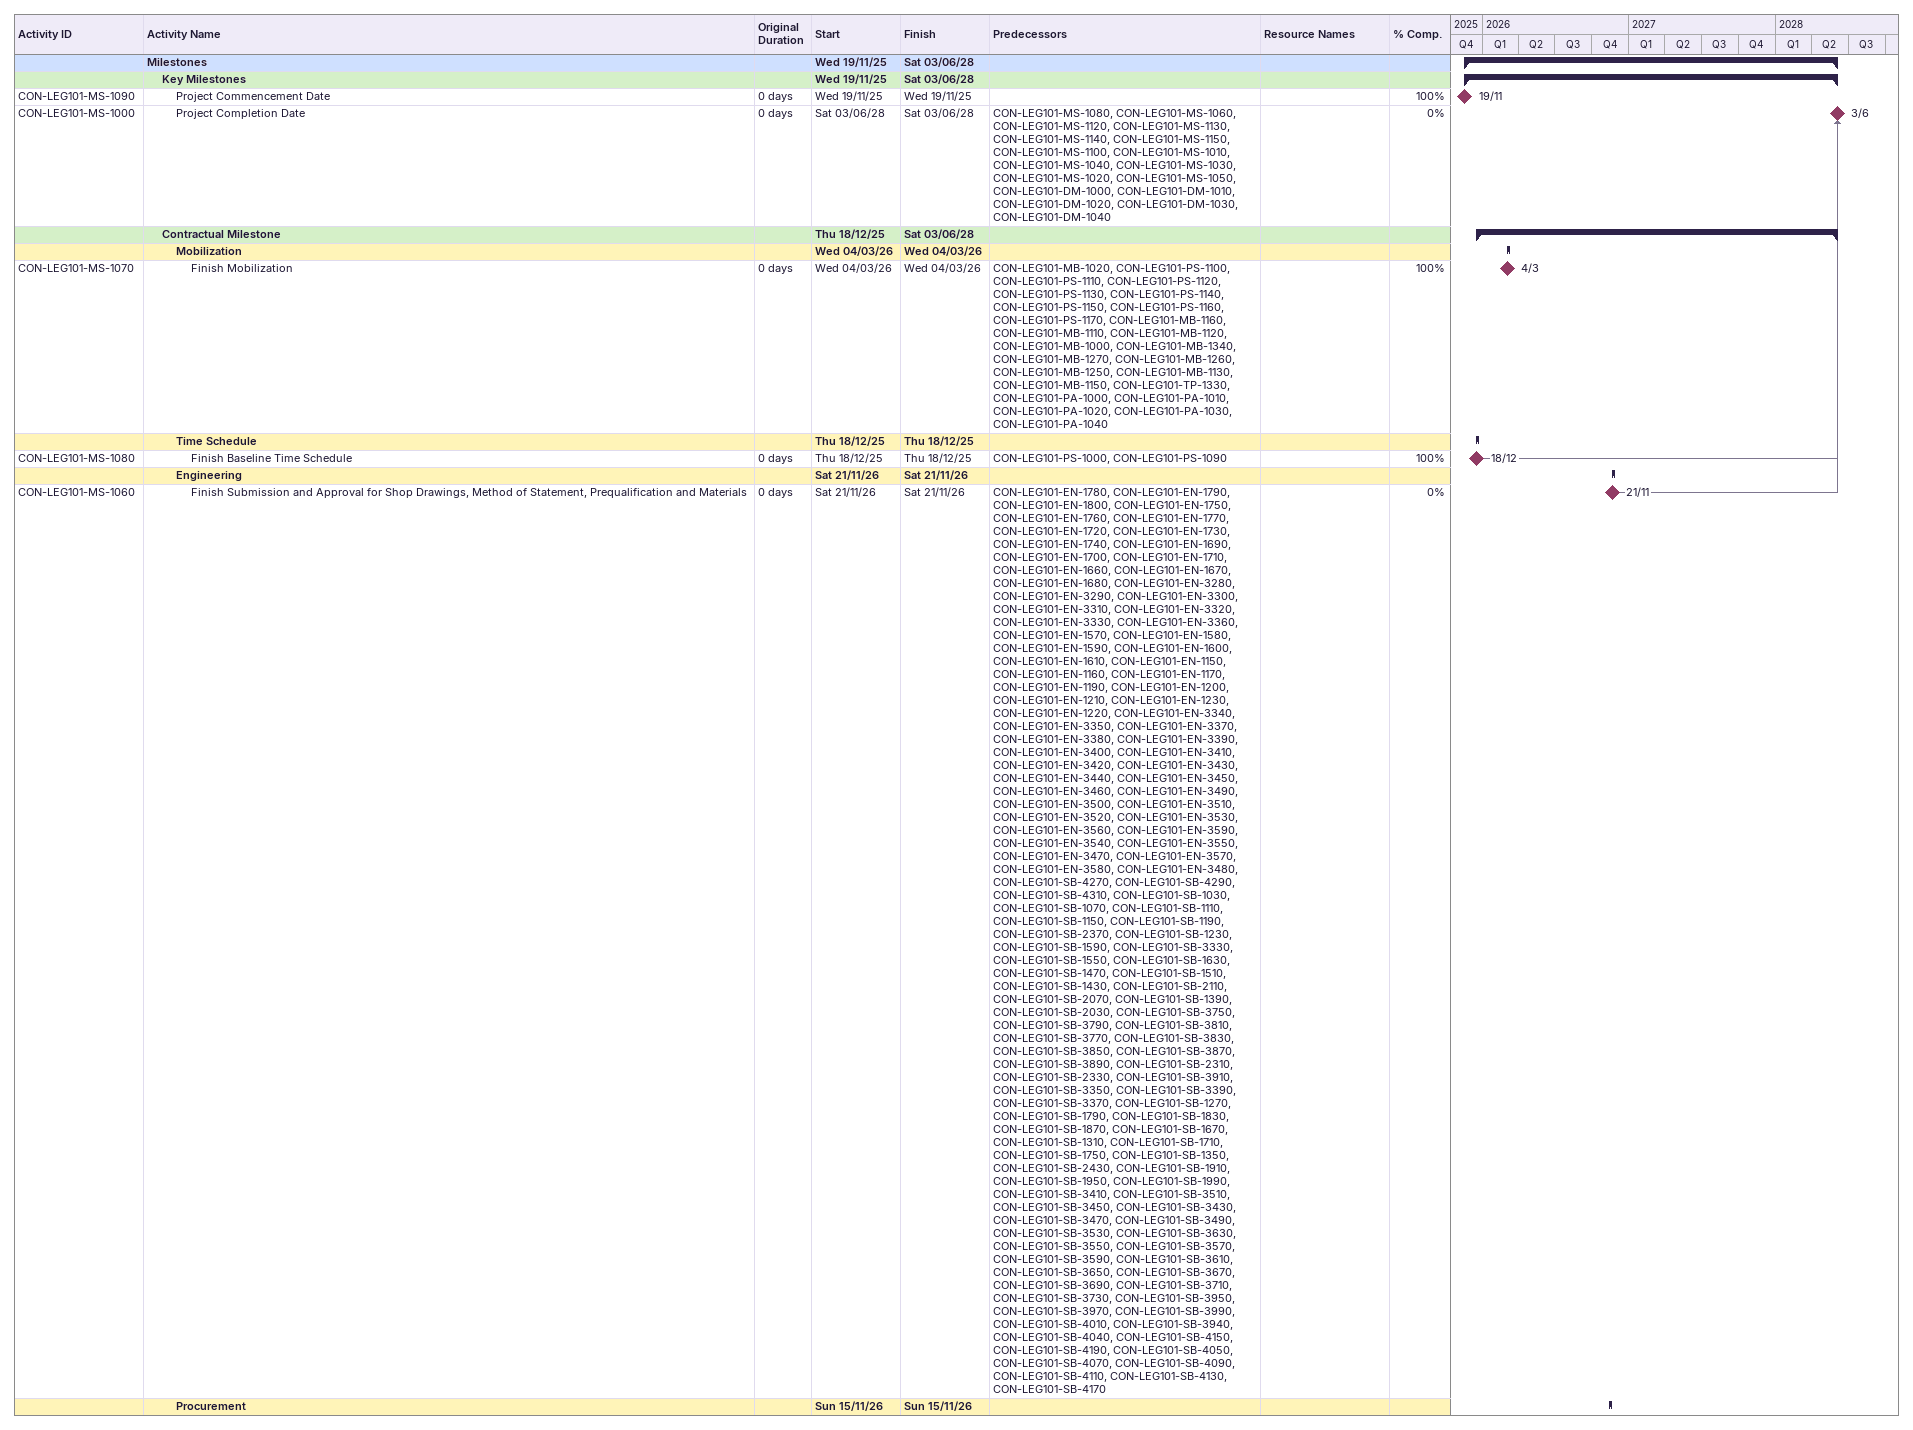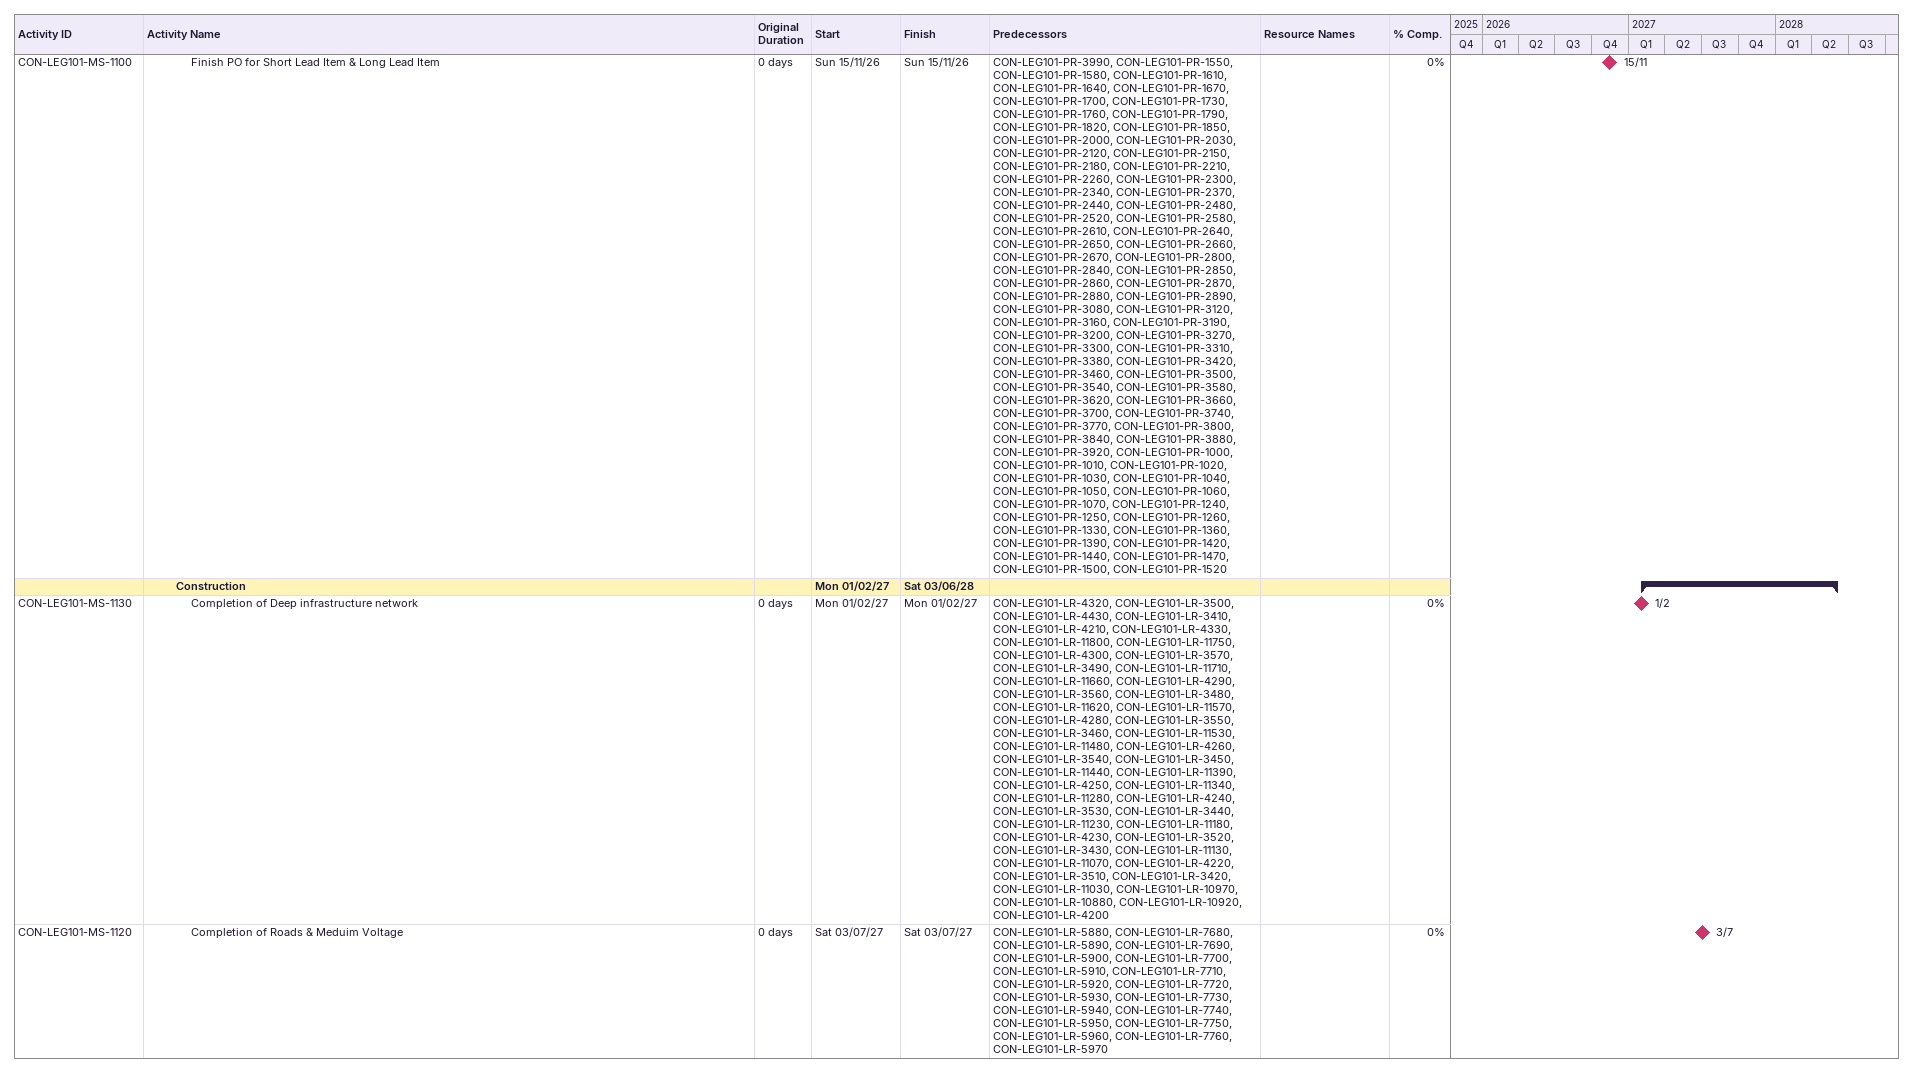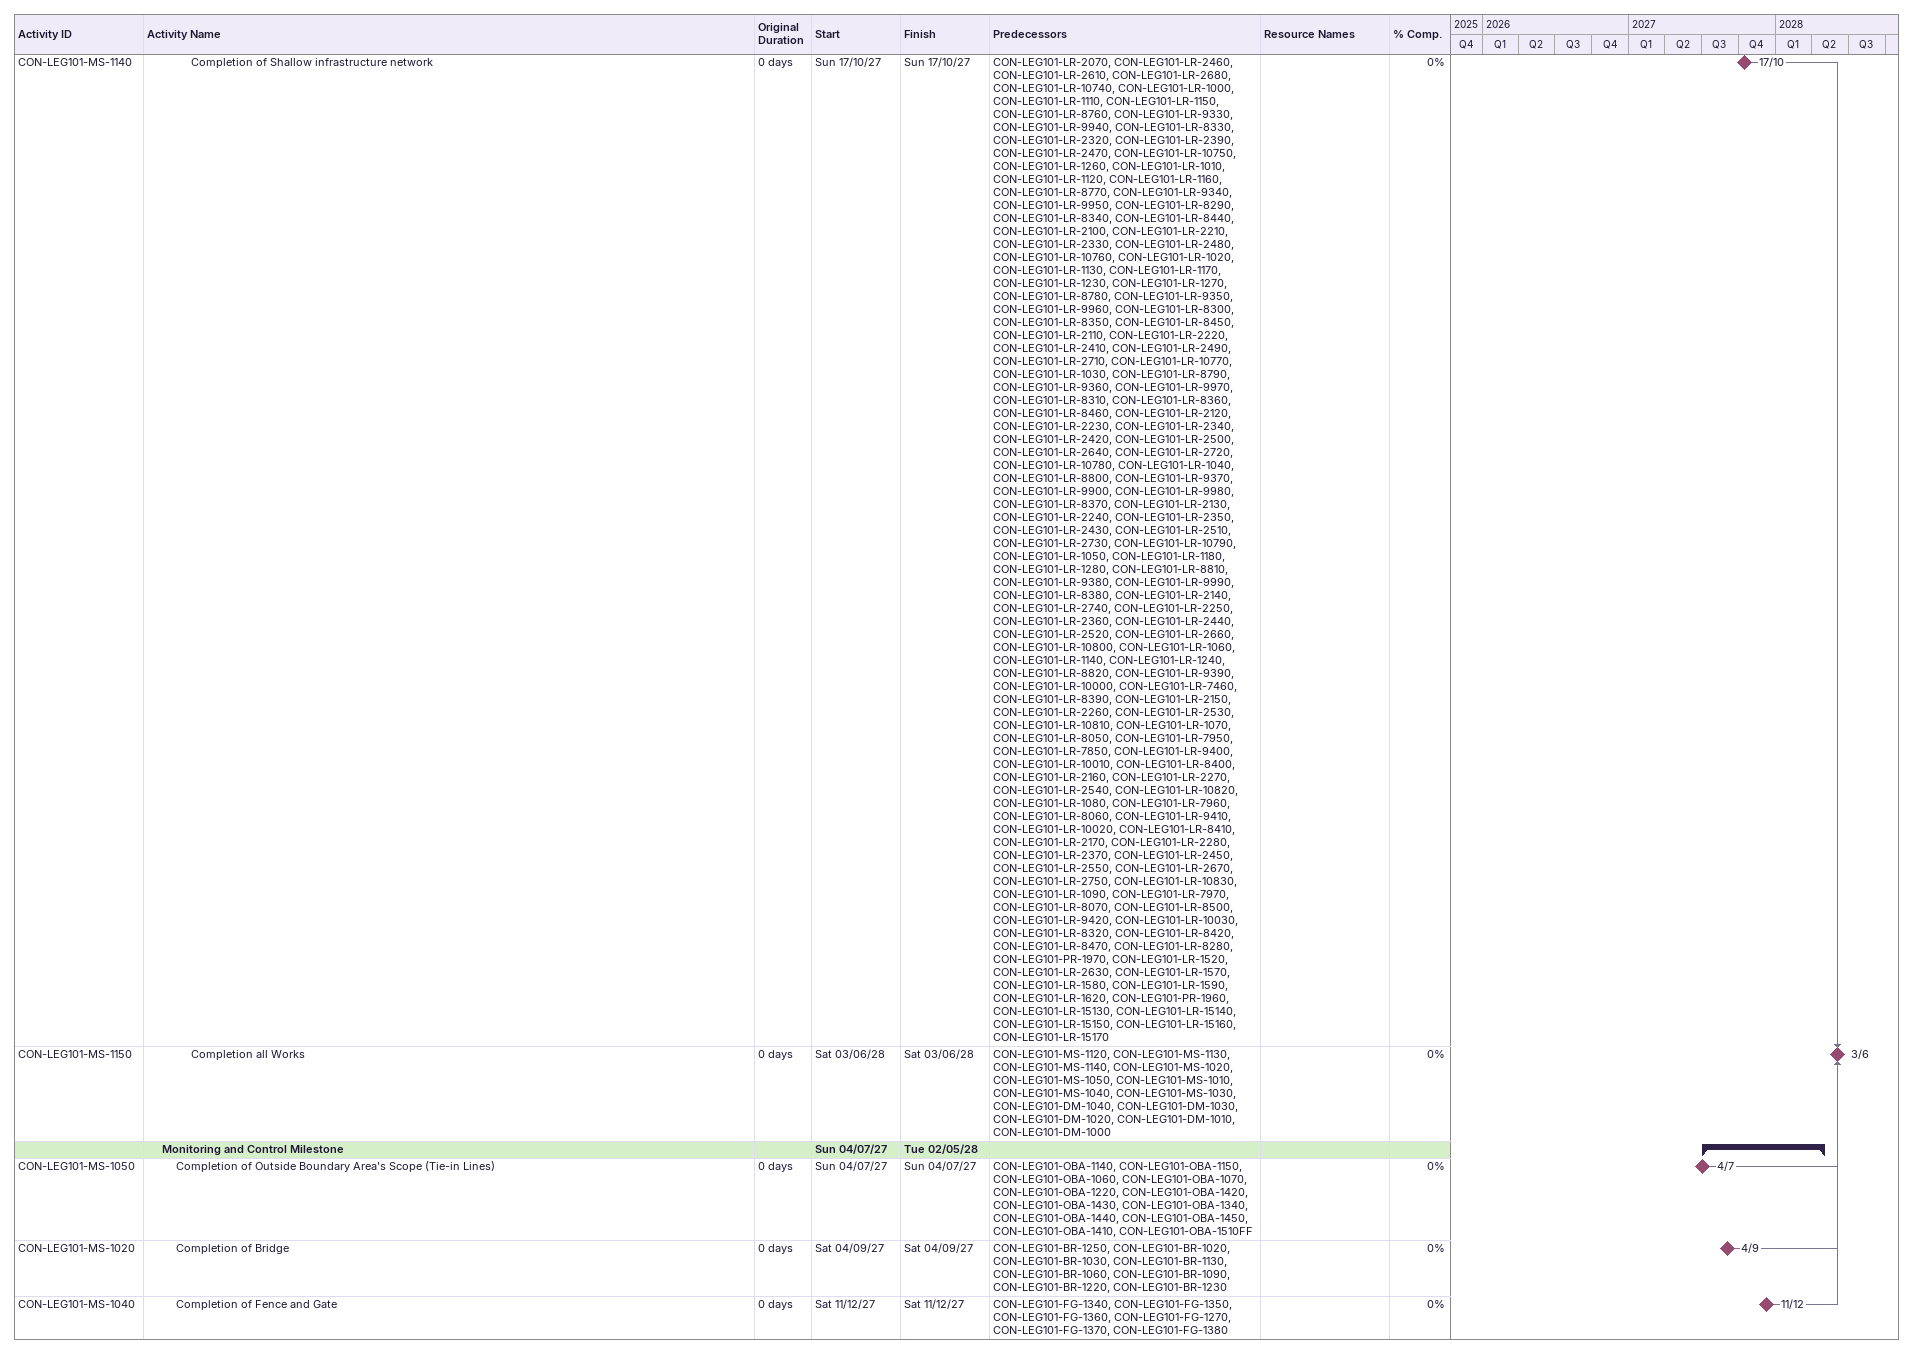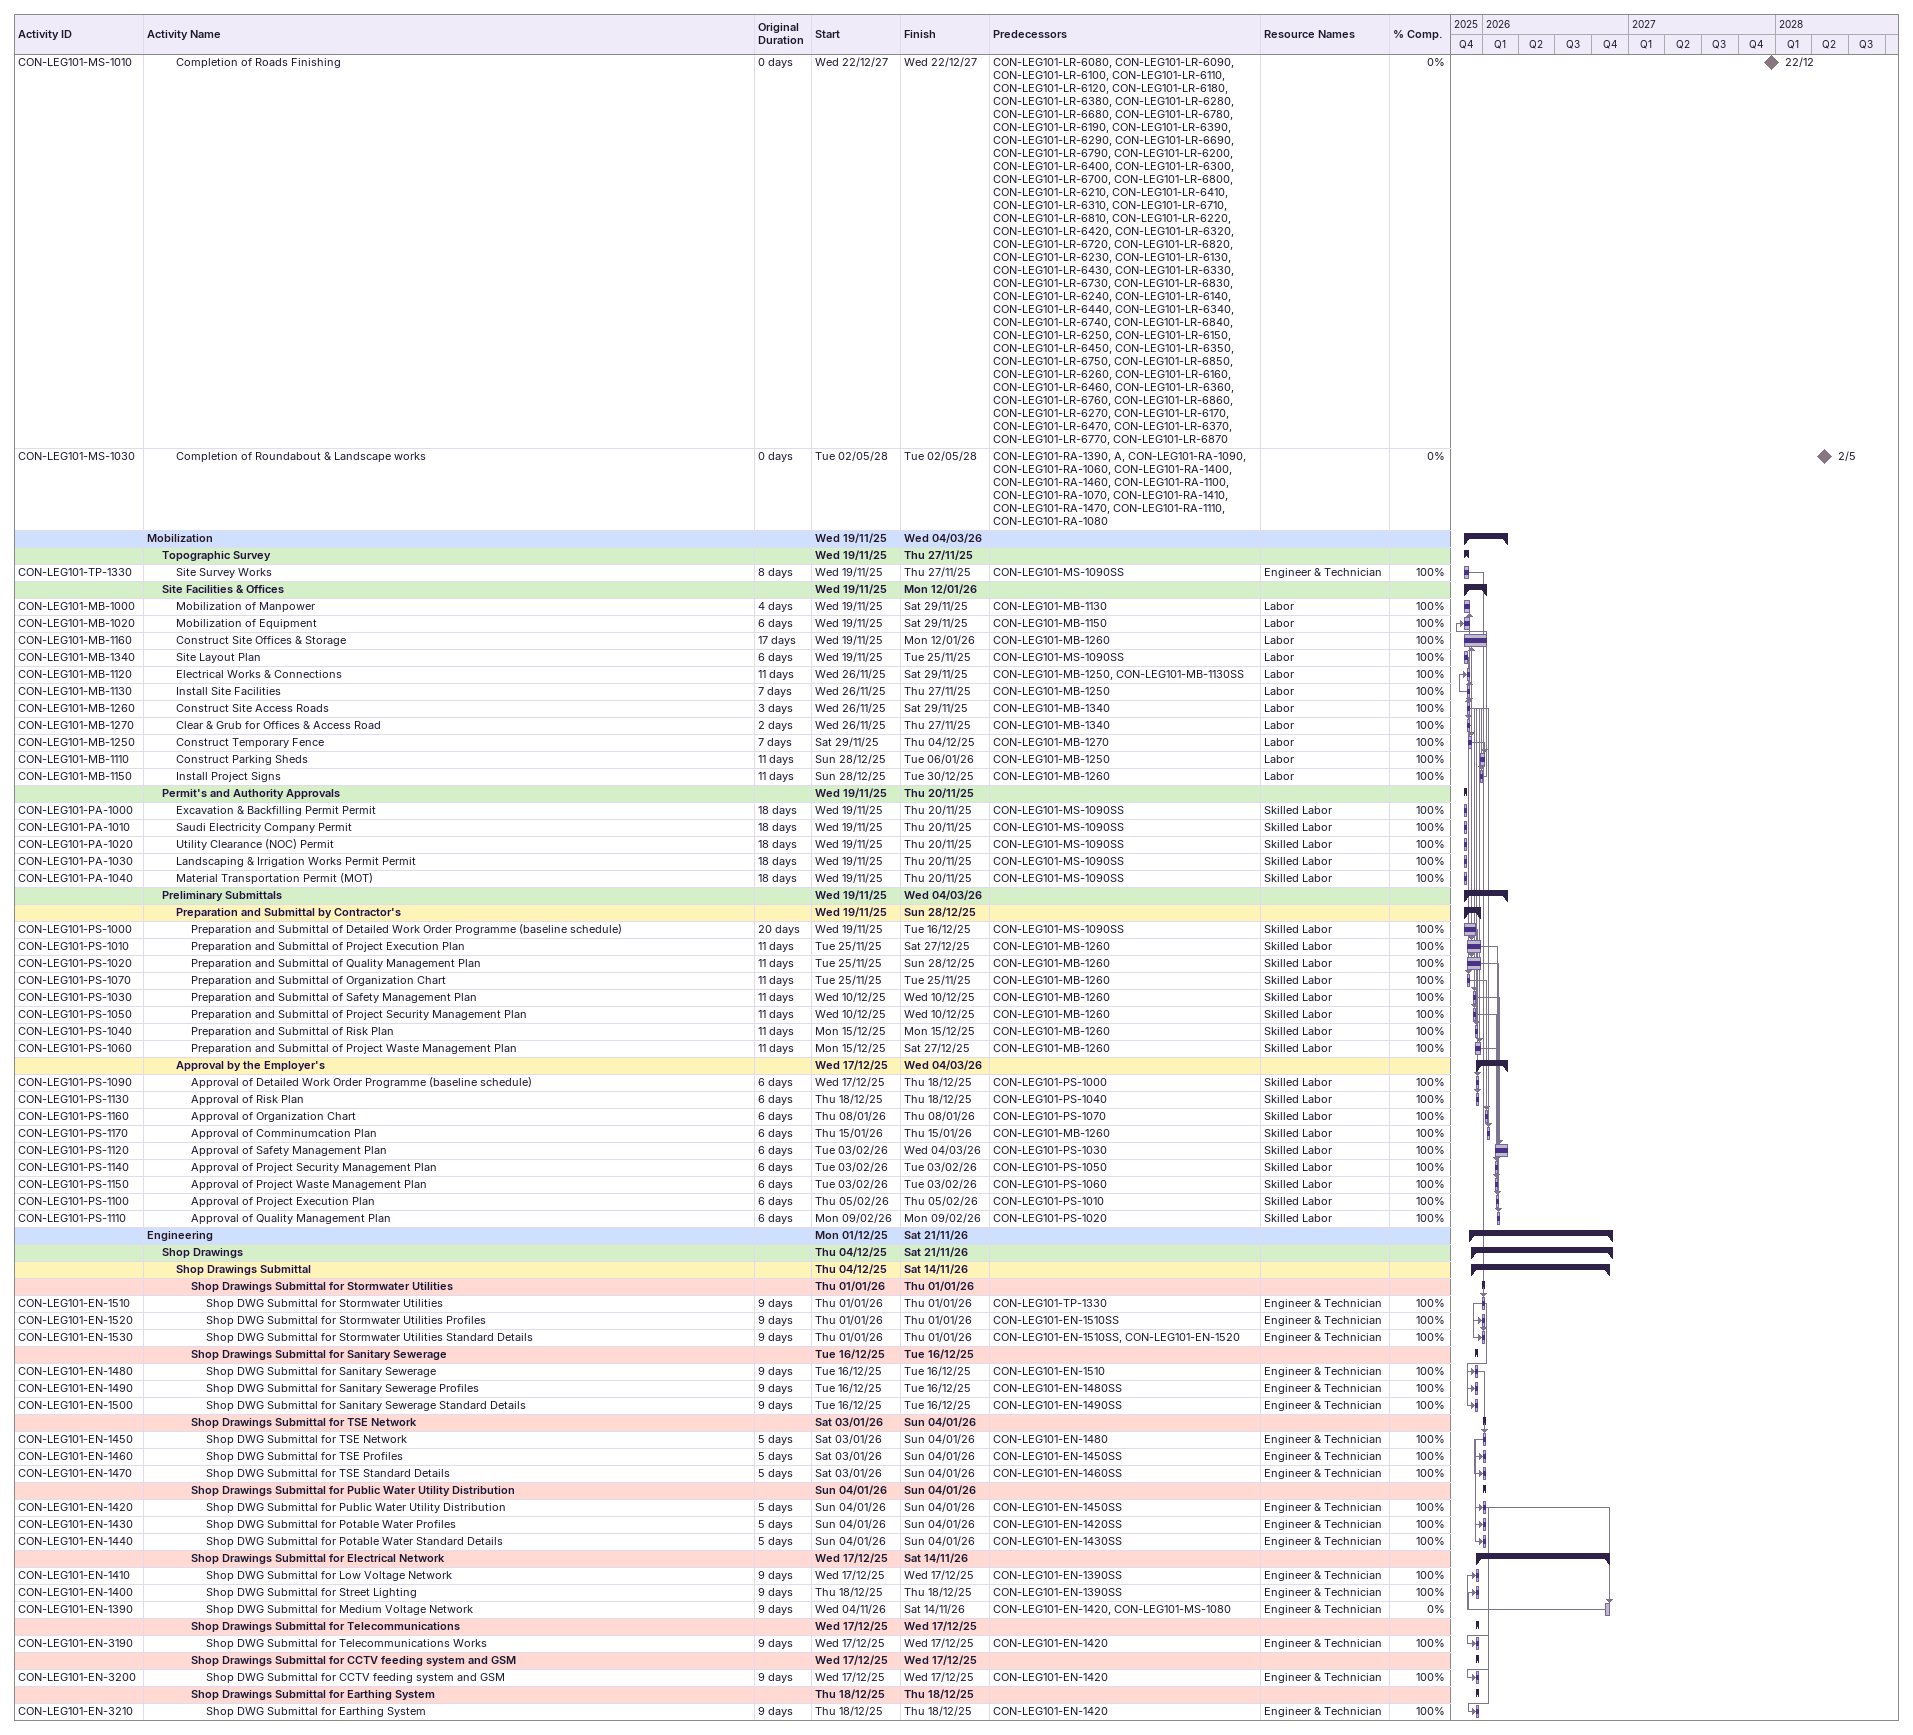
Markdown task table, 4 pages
| ID | Level | Task | Original duration | Start | Finish | Predecessors | Resources | % complete |
|---|---|---|---|---|---|---|---|---|
|  | 1 | **Milestones** |  | 2025-11-19 | 2028-06-03 |  |  |  |
|  | 2 | **Key Milestones** |  | 2025-11-19 | 2028-06-03 |  |  |  |
| CON-LEG101-MS-1090 | 3 | Project Commencement Date | 0d | 2025-11-19 | 2025-11-19 |  |  | 100 |
| CON-LEG101-MS-1000 | 3 | Project Completion Date | 0d | 2028-06-03 | 2028-06-03 | CON-LEG101-MS-1080, CON-LEG101-MS-1060, CON-LEG101-MS-1120, CON-LEG101-MS-1130, CON-LEG101-MS-1140, CON-LEG101-MS-1150, CON-LEG101-MS-1100, CON-LEG101-MS-1010, CON-LEG101-MS-1040, CON-LEG101-MS-1030, CON-LEG101-MS-1020, CON-LEG101-MS-1050, CON-LEG101-DM-1000, CON-LEG101-DM-1010, CON-LEG101-DM-1020, CON-LEG101-DM-1030, CON-LEG101-DM-1040 |  | 0 |
|  | 2 | **Contractual Milestone** |  | 2025-12-18 | 2028-06-03 |  |  |  |
|  | 3 | **Mobilization** |  | 2026-03-04 | 2026-03-04 |  |  |  |
| CON-LEG101-MS-1070 | 4 | Finish Mobilization | 0d | 2026-03-04 | 2026-03-04 | CON-LEG101-MB-1020, CON-LEG101-PS-1100, CON-LEG101-PS-1110, CON-LEG101-PS-1120, CON-LEG101-PS-1130, CON-LEG101-PS-1140, CON-LEG101-PS-1150, CON-LEG101-PS-1160, CON-LEG101-PS-1170, CON-LEG101-MB-1160, CON-LEG101-MB-1110, CON-LEG101-MB-1120, CON-LEG101-MB-1000, CON-LEG101-MB-1340, CON-LEG101-MB-1270, CON-LEG101-MB-1260, CON-LEG101-MB-1250, CON-LEG101-MB-1130, CON-LEG101-MB-1150, CON-LEG101-TP-1330, CON-LEG101-PA-1000, CON-LEG101-PA-1010, CON-LEG101-PA-1020, CON-LEG101-PA-1030, CON-LEG101-PA-1040 |  | 100 |
|  | 3 | **Time Schedule** |  | 2025-12-18 | 2025-12-18 |  |  |  |
| CON-LEG101-MS-1080 | 4 | Finish Baseline Time Schedule | 0d | 2025-12-18 | 2025-12-18 | CON-LEG101-PS-1000, CON-LEG101-PS-1090 |  | 100 |
|  | 3 | **Engineering** |  | 2026-11-21 | 2026-11-21 |  |  |  |
| CON-LEG101-MS-1060 | 4 | Finish Submission and Approval for Shop Drawings, Method of Statement, Prequalification and Materials | 0d | 2026-11-21 | 2026-11-21 | CON-LEG101-EN-1780, CON-LEG101-EN-1790, CON-LEG101-EN-1800, CON-LEG101-EN-1750, CON-LEG101-EN-1760, CON-LEG101-EN-1770, CON-LEG101-EN-1720, CON-LEG101-EN-1730, CON-LEG101-EN-1740, CON-LEG101-EN-1690, CON-LEG101-EN-1700, CON-LEG101-EN-1710, CON-LEG101-EN-1660, CON-LEG101-EN-1670, CON-LEG101-EN-1680, CON-LEG101-EN-3280, CON-LEG101-EN-3290, CON-LEG101-EN-3300, CON-LEG101-EN-3310, CON-LEG101-EN-3320, CON-LEG101-EN-3330, CON-LEG101-EN-3360, CON-LEG101-EN-1570, CON-LEG101-EN-1580, CON-LEG101-EN-1590, CON-LEG101-EN-1600, CON-LEG101-EN-1610, CON-LEG101-EN-1150, CON-LEG101-EN-1160, CON-LEG101-EN-1170, CON-LEG101-EN-1190, CON-LEG101-EN-1200, CON-LEG101-EN-1210, CON-LEG101-EN-1230, CON-LEG101-EN-1220, CON-LEG101-EN-3340, CON-LEG101-EN-3350, CON-LEG101-EN-3370, CON-LEG101-EN-3380, CON-LEG101-EN-3390, CON-LEG101-EN-3400, CON-LEG101-EN-3410, CON-LEG101-EN-3420, CON-LEG101-EN-3430, CON-LEG101-EN-3440, CON-LEG101-EN-3450, CON-LEG101-EN-3460, CON-LEG101-EN-3490, CON-LEG101-EN-3500, CON-LEG101-EN-3510, CON-LEG101-EN-3520, CON-LEG101-EN-3530, CON-LEG101-EN-3560, CON-LEG101-EN-3590, CON-LEG101-EN-3540, CON-LEG101-EN-3550, CON-LEG101-EN-3470, CON-LEG101-EN-3570, CON-LEG101-EN-3580, CON-LEG101-EN-3480, CON-LEG101-SB-4270, CON-LEG101-SB-4290, CON-LEG101-SB-4310, CON-LEG101-SB-1030, CON-LEG101-SB-1070, CON-LEG101-SB-1110, CON-LEG101-SB-1150, CON-LEG101-SB-1190, CON-LEG101-SB-2370, CON-LEG101-SB-1230, CON-LEG101-SB-1590, CON-LEG101-SB-3330, CON-LEG101-SB-1550, CON-LEG101-SB-1630, CON-LEG101-SB-1470, CON-LEG101-SB-1510, CON-LEG101-SB-1430, CON-LEG101-SB-2110, CON-LEG101-SB-2070, CON-LEG101-SB-1390, CON-LEG101-SB-2030, CON-LEG101-SB-3750, CON-LEG101-SB-3790, CON-LEG101-SB-3810, CON-LEG101-SB-3770, CON-LEG101-SB-3830, CON-LEG101-SB-3850, CON-LEG101-SB-3870, CON-LEG101-SB-3890, CON-LEG101-SB-2310, CON-LEG101-SB-2330, CON-LEG101-SB-3910, CON-LEG101-SB-3350, CON-LEG101-SB-3390, CON-LEG101-SB-3370, CON-LEG101-SB-1270, CON-LEG101-SB-1790, CON-LEG101-SB-1830, CON-LEG101-SB-1870, CON-LEG101-SB-1670, CON-LEG101-SB-1310, CON-LEG101-SB-1710, CON-LEG101-SB-1750, CON-LEG101-SB-1350, CON-LEG101-SB-2430, CON-LEG101-SB-1910, CON-LEG101-SB-1950, CON-LEG101-SB-1990, CON-LEG101-SB-3410, CON-LEG101-SB-3510, CON-LEG101-SB-3450, CON-LEG101-SB-3430, CON-LEG101-SB-3470, CON-LEG101-SB-3490, CON-LEG101-SB-3530, CON-LEG101-SB-3630, CON-LEG101-SB-3550, CON-LEG101-SB-3570, CON-LEG101-SB-3590, CON-LEG101-SB-3610, CON-LEG101-SB-3650, CON-LEG101-SB-3670, CON-LEG101-SB-3690, CON-LEG101-SB-3710, CON-LEG101-SB-3730, CON-LEG101-SB-3950, CON-LEG101-SB-3970, CON-LEG101-SB-3990, CON-LEG101-SB-4010, CON-LEG101-SB-3940, CON-LEG101-SB-4040, CON-LEG101-SB-4150, CON-LEG101-SB-4190, CON-LEG101-SB-4050, CON-LEG101-SB-4070, CON-LEG101-SB-4090, CON-LEG101-SB-4110, CON-LEG101-SB-4130, CON-LEG101-SB-4170 |  | 0 |
|  | 3 | **Procurement** |  | 2026-11-15 | 2026-11-15 |  |  |  |
| CON-LEG101-MS-1100 | 4 | Finish PO for Short Lead Item & Long Lead Item | 0d | 2026-11-15 | 2026-11-15 | CON-LEG101-PR-3990, CON-LEG101-PR-1550, CON-LEG101-PR-1580, CON-LEG101-PR-1610, CON-LEG101-PR-1640, CON-LEG101-PR-1670, CON-LEG101-PR-1700, CON-LEG101-PR-1730, CON-LEG101-PR-1760, CON-LEG101-PR-1790, CON-LEG101-PR-1820, CON-LEG101-PR-1850, CON-LEG101-PR-2000, CON-LEG101-PR-2030, CON-LEG101-PR-2120, CON-LEG101-PR-2150, CON-LEG101-PR-2180, CON-LEG101-PR-2210, CON-LEG101-PR-2260, CON-LEG101-PR-2300, CON-LEG101-PR-2340, CON-LEG101-PR-2370, CON-LEG101-PR-2440, CON-LEG101-PR-2480, CON-LEG101-PR-2520, CON-LEG101-PR-2580, CON-LEG101-PR-2610, CON-LEG101-PR-2640, CON-LEG101-PR-2650, CON-LEG101-PR-2660, CON-LEG101-PR-2670, CON-LEG101-PR-2800, CON-LEG101-PR-2840, CON-LEG101-PR-2850, CON-LEG101-PR-2860, CON-LEG101-PR-2870, CON-LEG101-PR-2880, CON-LEG101-PR-2890, CON-LEG101-PR-3080, CON-LEG101-PR-3120, CON-LEG101-PR-3160, CON-LEG101-PR-3190, CON-LEG101-PR-3200, CON-LEG101-PR-3270, CON-LEG101-PR-3300, CON-LEG101-PR-3310, CON-LEG101-PR-3380, CON-LEG101-PR-3420, CON-LEG101-PR-3460, CON-LEG101-PR-3500, CON-LEG101-PR-3540, CON-LEG101-PR-3580, CON-LEG101-PR-3620, CON-LEG101-PR-3660, CON-LEG101-PR-3700, CON-LEG101-PR-3740, CON-LEG101-PR-3770, CON-LEG101-PR-3800, CON-LEG101-PR-3840, CON-LEG101-PR-3880, CON-LEG101-PR-3920, CON-LEG101-PR-1000, CON-LEG101-PR-1010, CON-LEG101-PR-1020, CON-LEG101-PR-1030, CON-LEG101-PR-1040, CON-LEG101-PR-1050, CON-LEG101-PR-1060, CON-LEG101-PR-1070, CON-LEG101-PR-1240, CON-LEG101-PR-1250, CON-LEG101-PR-1260, CON-LEG101-PR-1330, CON-LEG101-PR-1360, CON-LEG101-PR-1390, CON-LEG101-PR-1420, CON-LEG101-PR-1440, CON-LEG101-PR-1470, CON-LEG101-PR-1500, CON-LEG101-PR-1520 |  | 0 |
|  | 3 | **Construction** |  | 2027-02-01 | 2028-06-03 |  |  |  |
| CON-LEG101-MS-1130 | 4 | Completion of Deep infrastructure network | 0d | 2027-02-01 | 2027-02-01 | CON-LEG101-LR-4320, CON-LEG101-LR-3500, CON-LEG101-LR-4430, CON-LEG101-LR-3410, CON-LEG101-LR-4210, CON-LEG101-LR-4330, CON-LEG101-LR-11800, CON-LEG101-LR-11750, CON-LEG101-LR-4300, CON-LEG101-LR-3570, CON-LEG101-LR-3490, CON-LEG101-LR-11710, CON-LEG101-LR-11660, CON-LEG101-LR-4290, CON-LEG101-LR-3560, CON-LEG101-LR-3480, CON-LEG101-LR-11620, CON-LEG101-LR-11570, CON-LEG101-LR-4280, CON-LEG101-LR-3550, CON-LEG101-LR-3460, CON-LEG101-LR-11530, CON-LEG101-LR-11480, CON-LEG101-LR-4260, CON-LEG101-LR-3540, CON-LEG101-LR-3450, CON-LEG101-LR-11440, CON-LEG101-LR-11390, CON-LEG101-LR-4250, CON-LEG101-LR-11340, CON-LEG101-LR-11280, CON-LEG101-LR-4240, CON-LEG101-LR-3530, CON-LEG101-LR-3440, CON-LEG101-LR-11230, CON-LEG101-LR-11180, CON-LEG101-LR-4230, CON-LEG101-LR-3520, CON-LEG101-LR-3430, CON-LEG101-LR-11130, CON-LEG101-LR-11070, CON-LEG101-LR-4220, CON-LEG101-LR-3510, CON-LEG101-LR-3420, CON-LEG101-LR-11030, CON-LEG101-LR-10970, CON-LEG101-LR-10880, CON-LEG101-LR-10920, CON-LEG101-LR-4200 |  | 0 |
| CON-LEG101-MS-1120 | 4 | Completion of Roads & Meduim Voltage | 0d | 2027-07-03 | 2027-07-03 | CON-LEG101-LR-5880, CON-LEG101-LR-7680, CON-LEG101-LR-5890, CON-LEG101-LR-7690, CON-LEG101-LR-5900, CON-LEG101-LR-7700, CON-LEG101-LR-5910, CON-LEG101-LR-7710, CON-LEG101-LR-5920, CON-LEG101-LR-7720, CON-LEG101-LR-5930, CON-LEG101-LR-7730, CON-LEG101-LR-5940, CON-LEG101-LR-7740, CON-LEG101-LR-5950, CON-LEG101-LR-7750, CON-LEG101-LR-5960, CON-LEG101-LR-7760, CON-LEG101-LR-5970 |  | 0 |
| CON-LEG101-MS-1140 | 4 | Completion of Shallow infrastructure network | 0d | 2027-10-17 | 2027-10-17 | CON-LEG101-LR-2070, CON-LEG101-LR-2460, CON-LEG101-LR-2610, CON-LEG101-LR-2680, CON-LEG101-LR-10740, CON-LEG101-LR-1000, CON-LEG101-LR-1110, CON-LEG101-LR-1150, CON-LEG101-LR-8760, CON-LEG101-LR-9330, CON-LEG101-LR-9940, CON-LEG101-LR-8330, CON-LEG101-LR-2320, CON-LEG101-LR-2390, CON-LEG101-LR-2470, CON-LEG101-LR-10750, CON-LEG101-LR-1260, CON-LEG101-LR-1010, CON-LEG101-LR-1120, CON-LEG101-LR-1160, CON-LEG101-LR-8770, CON-LEG101-LR-9340, CON-LEG101-LR-9950, CON-LEG101-LR-8290, CON-LEG101-LR-8340, CON-LEG101-LR-8440, CON-LEG101-LR-2100, CON-LEG101-LR-2210, CON-LEG101-LR-2330, CON-LEG101-LR-2480, CON-LEG101-LR-10760, CON-LEG101-LR-1020, CON-LEG101-LR-1130, CON-LEG101-LR-1170, CON-LEG101-LR-1230, CON-LEG101-LR-1270, CON-LEG101-LR-8780, CON-LEG101-LR-9350, CON-LEG101-LR-9960, CON-LEG101-LR-8300, CON-LEG101-LR-8350, CON-LEG101-LR-8450, CON-LEG101-LR-2110, CON-LEG101-LR-2220, CON-LEG101-LR-2410, CON-LEG101-LR-2490, CON-LEG101-LR-2710, CON-LEG101-LR-10770, CON-LEG101-LR-1030, CON-LEG101-LR-8790, CON-LEG101-LR-9360, CON-LEG101-LR-9970, CON-LEG101-LR-8310, CON-LEG101-LR-8360, CON-LEG101-LR-8460, CON-LEG101-LR-2120, CON-LEG101-LR-2230, CON-LEG101-LR-2340, CON-LEG101-LR-2420, CON-LEG101-LR-2500, CON-LEG101-LR-2640, CON-LEG101-LR-2720, CON-LEG101-LR-10780, CON-LEG101-LR-1040, CON-LEG101-LR-8800, CON-LEG101-LR-9370, CON-LEG101-LR-9900, CON-LEG101-LR-9980, CON-LEG101-LR-8370, CON-LEG101-LR-2130, CON-LEG101-LR-2240, CON-LEG101-LR-2350, CON-LEG101-LR-2430, CON-LEG101-LR-2510, CON-LEG101-LR-2730, CON-LEG101-LR-10790, CON-LEG101-LR-1050, CON-LEG101-LR-1180, CON-LEG101-LR-1280, CON-LEG101-LR-8810, CON-LEG101-LR-9380, CON-LEG101-LR-9990, CON-LEG101-LR-8380, CON-LEG101-LR-2140, CON-LEG101-LR-2740, CON-LEG101-LR-2250, CON-LEG101-LR-2360, CON-LEG101-LR-2440, CON-LEG101-LR-2520, CON-LEG101-LR-2660, CON-LEG101-LR-10800, CON-LEG101-LR-1060, CON-LEG101-LR-1140, CON-LEG101-LR-1240, CON-LEG101-LR-8820, CON-LEG101-LR-9390, CON-LEG101-LR-10000, CON-LEG101-LR-7460, CON-LEG101-LR-8390, CON-LEG101-LR-2150, CON-LEG101-LR-2260, CON-LEG101-LR-2530, CON-LEG101-LR-10810, CON-LEG101-LR-1070, CON-LEG101-LR-8050, CON-LEG101-LR-7950, CON-LEG101-LR-7850, CON-LEG101-LR-9400, CON-LEG101-LR-10010, CON-LEG101-LR-8400, CON-LEG101-LR-2160, CON-LEG101-LR-2270, CON-LEG101-LR-2540, CON-LEG101-LR-10820, CON-LEG101-LR-1080, CON-LEG101-LR-7960, CON-LEG101-LR-8060, CON-LEG101-LR-9410, CON-LEG101-LR-10020, CON-LEG101-LR-8410, CON-LEG101-LR-2170, CON-LEG101-LR-2280, CON-LEG101-LR-2370, CON-LEG101-LR-2450, CON-LEG101-LR-2550, CON-LEG101-LR-2670, CON-LEG101-LR-2750, CON-LEG101-LR-10830, CON-LEG101-LR-1090, CON-LEG101-LR-7970, CON-LEG101-LR-8070, CON-LEG101-LR-8500, CON-LEG101-LR-9420, CON-LEG101-LR-10030, CON-LEG101-LR-8320, CON-LEG101-LR-8420, CON-LEG101-LR-8470, CON-LEG101-LR-8280, CON-LEG101-PR-1970, CON-LEG101-LR-1520, CON-LEG101-LR-2630, CON-LEG101-LR-1570, CON-LEG101-LR-1580, CON-LEG101-LR-1590, CON-LEG101-LR-1620, CON-LEG101-PR-1960, CON-LEG101-LR-15130, CON-LEG101-LR-15140, CON-LEG101-LR-15150, CON-LEG101-LR-15160, CON-LEG101-LR-15170 |  | 0 |
| CON-LEG101-MS-1150 | 4 | Completion all Works | 0d | 2028-06-03 | 2028-06-03 | CON-LEG101-MS-1120, CON-LEG101-MS-1130, CON-LEG101-MS-1140, CON-LEG101-MS-1020, CON-LEG101-MS-1050, CON-LEG101-MS-1010, CON-LEG101-MS-1040, CON-LEG101-MS-1030, CON-LEG101-DM-1040, CON-LEG101-DM-1030, CON-LEG101-DM-1020, CON-LEG101-DM-1010, CON-LEG101-DM-1000 |  | 0 |
|  | 2 | **Monitoring and Control Milestone** |  | 2027-07-04 | 2028-05-02 |  |  |  |
| CON-LEG101-MS-1050 | 3 | Completion of Outside Boundary Area's Scope (Tie-in Lines) | 0d | 2027-07-04 | 2027-07-04 | CON-LEG101-OBA-1140, CON-LEG101-OBA-1150, CON-LEG101-OBA-1060, CON-LEG101-OBA-1070, CON-LEG101-OBA-1220, CON-LEG101-OBA-1420, CON-LEG101-OBA-1430, CON-LEG101-OBA-1340, CON-LEG101-OBA-1440, CON-LEG101-OBA-1450, CON-LEG101-OBA-1410, CON-LEG101-OBA-1510FF |  | 0 |
| CON-LEG101-MS-1020 | 3 | Completion of Bridge | 0d | 2027-09-04 | 2027-09-04 | CON-LEG101-BR-1250, CON-LEG101-BR-1020, CON-LEG101-BR-1030, CON-LEG101-BR-1130, CON-LEG101-BR-1060, CON-LEG101-BR-1090, CON-LEG101-BR-1220, CON-LEG101-BR-1230 |  | 0 |
| CON-LEG101-MS-1040 | 3 | Completion of Fence and Gate | 0d | 2027-12-11 | 2027-12-11 | CON-LEG101-FG-1340, CON-LEG101-FG-1350, CON-LEG101-FG-1360, CON-LEG101-FG-1270, CON-LEG101-FG-1370, CON-LEG101-FG-1380 |  | 0 |
| CON-LEG101-MS-1010 | 3 | Completion of Roads Finishing | 0d | 2027-12-22 | 2027-12-22 | CON-LEG101-LR-6080, CON-LEG101-LR-6090, CON-LEG101-LR-6100, CON-LEG101-LR-6110, CON-LEG101-LR-6120, CON-LEG101-LR-6180, CON-LEG101-LR-6380, CON-LEG101-LR-6280, CON-LEG101-LR-6680, CON-LEG101-LR-6780, CON-LEG101-LR-6190, CON-LEG101-LR-6390, CON-LEG101-LR-6290, CON-LEG101-LR-6690, CON-LEG101-LR-6790, CON-LEG101-LR-6200, CON-LEG101-LR-6400, CON-LEG101-LR-6300, CON-LEG101-LR-6700, CON-LEG101-LR-6800, CON-LEG101-LR-6210, CON-LEG101-LR-6410, CON-LEG101-LR-6310, CON-LEG101-LR-6710, CON-LEG101-LR-6810, CON-LEG101-LR-6220, CON-LEG101-LR-6420, CON-LEG101-LR-6320, CON-LEG101-LR-6720, CON-LEG101-LR-6820, CON-LEG101-LR-6230, CON-LEG101-LR-6130, CON-LEG101-LR-6430, CON-LEG101-LR-6330, CON-LEG101-LR-6730, CON-LEG101-LR-6830, CON-LEG101-LR-6240, CON-LEG101-LR-6140, CON-LEG101-LR-6440, CON-LEG101-LR-6340, CON-LEG101-LR-6740, CON-LEG101-LR-6840, CON-LEG101-LR-6250, CON-LEG101-LR-6150, CON-LEG101-LR-6450, CON-LEG101-LR-6350, CON-LEG101-LR-6750, CON-LEG101-LR-6850, CON-LEG101-LR-6260, CON-LEG101-LR-6160, CON-LEG101-LR-6460, CON-LEG101-LR-6360, CON-LEG101-LR-6760, CON-LEG101-LR-6860, CON-LEG101-LR-6270, CON-LEG101-LR-6170, CON-LEG101-LR-6470, CON-LEG101-LR-6370, CON-LEG101-LR-6770, CON-LEG101-LR-6870 |  | 0 |
| CON-LEG101-MS-1030 | 3 | Completion of Roundabout & Landscape works | 0d | 2028-05-02 | 2028-05-02 | CON-LEG101-RA-1390, A, CON-LEG101-RA-1090, CON-LEG101-RA-1060, CON-LEG101-RA-1400, CON-LEG101-RA-1460, CON-LEG101-RA-1100, CON-LEG101-RA-1070, CON-LEG101-RA-1410, CON-LEG101-RA-1470, CON-LEG101-RA-1110, CON-LEG101-RA-1080 |  | 0 |
|  | 1 | **Mobilization** |  | 2025-11-19 | 2026-03-04 |  |  |  |
|  | 2 | **Topographic Survey** |  | 2025-11-19 | 2025-11-27 |  |  |  |
| CON-LEG101-TP-1330 | 3 | Site Survey Works | 8d | 2025-11-19 | 2025-11-27 | CON-LEG101-MS-1090SS | Engineer & Technician | 100 |
|  | 2 | **Site Facilities & Offices** |  | 2025-11-19 | 2026-01-12 |  |  |  |
| CON-LEG101-MB-1000 | 3 | Mobilization of Manpower | 4d | 2025-11-19 | 2025-11-29 | CON-LEG101-MB-1130 | Labor | 100 |
| CON-LEG101-MB-1020 | 3 | Mobilization of Equipment | 6d | 2025-11-19 | 2025-11-29 | CON-LEG101-MB-1150 | Labor | 100 |
| CON-LEG101-MB-1160 | 3 | Construct Site Offices & Storage | 17d | 2025-11-19 | 2026-01-12 | CON-LEG101-MB-1260 | Labor | 100 |
| CON-LEG101-MB-1340 | 3 | Site Layout Plan | 6d | 2025-11-19 | 2025-11-25 | CON-LEG101-MS-1090SS | Labor | 100 |
| CON-LEG101-MB-1120 | 3 | Electrical Works & Connections | 11d | 2025-11-26 | 2025-11-29 | CON-LEG101-MB-1250, CON-LEG101-MB-1130SS | Labor | 100 |
| CON-LEG101-MB-1130 | 3 | Install Site Facilities | 7d | 2025-11-26 | 2025-11-27 | CON-LEG101-MB-1250 | Labor | 100 |
| CON-LEG101-MB-1260 | 3 | Construct Site Access Roads | 3d | 2025-11-26 | 2025-11-29 | CON-LEG101-MB-1340 | Labor | 100 |
| CON-LEG101-MB-1270 | 3 | Clear & Grub for Offices & Access Road | 2d | 2025-11-26 | 2025-11-27 | CON-LEG101-MB-1340 | Labor | 100 |
| CON-LEG101-MB-1250 | 3 | Construct Temporary Fence | 7d | 2025-11-29 | 2025-12-04 | CON-LEG101-MB-1270 | Labor | 100 |
| CON-LEG101-MB-1110 | 3 | Construct Parking Sheds | 11d | 2025-12-28 | 2026-01-06 | CON-LEG101-MB-1250 | Labor | 100 |
| CON-LEG101-MB-1150 | 3 | Install Project Signs | 11d | 2025-12-28 | 2025-12-30 | CON-LEG101-MB-1260 | Labor | 100 |
|  | 2 | **Permit's and Authority Approvals** |  | 2025-11-19 | 2025-11-20 |  |  |  |
| CON-LEG101-PA-1000 | 3 | Excavation & Backfilling Permit Permit | 18d | 2025-11-19 | 2025-11-20 | CON-LEG101-MS-1090SS | Skilled Labor | 100 |
| CON-LEG101-PA-1010 | 3 | Saudi Electricity Company Permit | 18d | 2025-11-19 | 2025-11-20 | CON-LEG101-MS-1090SS | Skilled Labor | 100 |
| CON-LEG101-PA-1020 | 3 | Utility Clearance (NOC) Permit | 18d | 2025-11-19 | 2025-11-20 | CON-LEG101-MS-1090SS | Skilled Labor | 100 |
| CON-LEG101-PA-1030 | 3 | Landscaping & Irrigation Works Permit Permit | 18d | 2025-11-19 | 2025-11-20 | CON-LEG101-MS-1090SS | Skilled Labor | 100 |
| CON-LEG101-PA-1040 | 3 | Material Transportation Permit (MOT) | 18d | 2025-11-19 | 2025-11-20 | CON-LEG101-MS-1090SS | Skilled Labor | 100 |
|  | 2 | **Preliminary Submittals** |  | 2025-11-19 | 2026-03-04 |  |  |  |
|  | 3 | **Preparation and Submittal by Contractor's** |  | 2025-11-19 | 2025-12-28 |  |  |  |
| CON-LEG101-PS-1000 | 4 | Preparation and Submittal of Detailed Work Order Programme (baseline schedule) | 20d | 2025-11-19 | 2025-12-16 | CON-LEG101-MS-1090SS | Skilled Labor | 100 |
| CON-LEG101-PS-1010 | 4 | Preparation and Submittal of Project Execution Plan | 11d | 2025-11-25 | 2025-12-27 | CON-LEG101-MB-1260 | Skilled Labor | 100 |
| CON-LEG101-PS-1020 | 4 | Preparation and Submittal of Quality Management Plan | 11d | 2025-11-25 | 2025-12-28 | CON-LEG101-MB-1260 | Skilled Labor | 100 |
| CON-LEG101-PS-1070 | 4 | Preparation and Submittal of Organization Chart | 11d | 2025-11-25 | 2025-11-25 | CON-LEG101-MB-1260 | Skilled Labor | 100 |
| CON-LEG101-PS-1030 | 4 | Preparation and Submittal of Safety Management Plan | 11d | 2025-12-10 | 2025-12-10 | CON-LEG101-MB-1260 | Skilled Labor | 100 |
| CON-LEG101-PS-1050 | 4 | Preparation and Submittal of Project Security Management Plan | 11d | 2025-12-10 | 2025-12-10 | CON-LEG101-MB-1260 | Skilled Labor | 100 |
| CON-LEG101-PS-1040 | 4 | Preparation and Submittal of Risk Plan | 11d | 2025-12-15 | 2025-12-15 | CON-LEG101-MB-1260 | Skilled Labor | 100 |
| CON-LEG101-PS-1060 | 4 | Preparation and Submittal of Project Waste Management Plan | 11d | 2025-12-15 | 2025-12-27 | CON-LEG101-MB-1260 | Skilled Labor | 100 |
|  | 3 | **Approval by the Employer's** |  | 2025-12-17 | 2026-03-04 |  |  |  |
| CON-LEG101-PS-1090 | 4 | Approval of Detailed Work Order Programme (baseline schedule) | 6d | 2025-12-17 | 2025-12-18 | CON-LEG101-PS-1000 | Skilled Labor | 100 |
| CON-LEG101-PS-1130 | 4 | Approval of Risk Plan | 6d | 2025-12-18 | 2025-12-18 | CON-LEG101-PS-1040 | Skilled Labor | 100 |
| CON-LEG101-PS-1160 | 4 | Approval of Organization Chart | 6d | 2026-01-08 | 2026-01-08 | CON-LEG101-PS-1070 | Skilled Labor | 100 |
| CON-LEG101-PS-1170 | 4 | Approval of Comminumcation Plan | 6d | 2026-01-15 | 2026-01-15 | CON-LEG101-MB-1260 | Skilled Labor | 100 |
| CON-LEG101-PS-1120 | 4 | Approval of Safety Management Plan | 6d | 2026-02-03 | 2026-03-04 | CON-LEG101-PS-1030 | Skilled Labor | 100 |
| CON-LEG101-PS-1140 | 4 | Approval of Project Security Management Plan | 6d | 2026-02-03 | 2026-02-03 | CON-LEG101-PS-1050 | Skilled Labor | 100 |
| CON-LEG101-PS-1150 | 4 | Approval of Project Waste Management Plan | 6d | 2026-02-03 | 2026-02-03 | CON-LEG101-PS-1060 | Skilled Labor | 100 |
| CON-LEG101-PS-1100 | 4 | Approval of Project Execution Plan | 6d | 2026-02-05 | 2026-02-05 | CON-LEG101-PS-1010 | Skilled Labor | 100 |
| CON-LEG101-PS-1110 | 4 | Approval of Quality Management Plan | 6d | 2026-02-09 | 2026-02-09 | CON-LEG101-PS-1020 | Skilled Labor | 100 |
|  | 1 | **Engineering** |  | 2025-12-01 | 2026-11-21 |  |  |  |
|  | 2 | **Shop Drawings** |  | 2025-12-04 | 2026-11-21 |  |  |  |
|  | 3 | **Shop Drawings Submittal** |  | 2025-12-04 | 2026-11-14 |  |  |  |
|  | 4 | **Shop Drawings Submittal for Stormwater Utilities** |  | 2026-01-01 | 2026-01-01 |  |  |  |
| CON-LEG101-EN-1510 | 5 | Shop DWG Submittal for Stormwater Utilities | 9d | 2026-01-01 | 2026-01-01 | CON-LEG101-TP-1330 | Engineer & Technician | 100 |
| CON-LEG101-EN-1520 | 5 | Shop DWG Submittal for Stormwater Utilities Profiles | 9d | 2026-01-01 | 2026-01-01 | CON-LEG101-EN-1510SS | Engineer & Technician | 100 |
| CON-LEG101-EN-1530 | 5 | Shop DWG Submittal for Stormwater Utilities Standard Details | 9d | 2026-01-01 | 2026-01-01 | CON-LEG101-EN-1510SS, CON-LEG101-EN-1520 | Engineer & Technician | 100 |
|  | 4 | **Shop Drawings Submittal for Sanitary Sewerage** |  | 2025-12-16 | 2025-12-16 |  |  |  |
| CON-LEG101-EN-1480 | 5 | Shop DWG Submittal for Sanitary Sewerage | 9d | 2025-12-16 | 2025-12-16 | CON-LEG101-EN-1510 | Engineer & Technician | 100 |
| CON-LEG101-EN-1490 | 5 | Shop DWG Submittal for Sanitary Sewerage Profiles | 9d | 2025-12-16 | 2025-12-16 | CON-LEG101-EN-1480SS | Engineer & Technician | 100 |
| CON-LEG101-EN-1500 | 5 | Shop DWG Submittal for Sanitary Sewerage Standard Details | 9d | 2025-12-16 | 2025-12-16 | CON-LEG101-EN-1490SS | Engineer & Technician | 100 |
|  | 4 | **Shop Drawings Submittal for TSE Network** |  | 2026-01-03 | 2026-01-04 |  |  |  |
| CON-LEG101-EN-1450 | 5 | Shop DWG Submittal for TSE Network | 5d | 2026-01-03 | 2026-01-04 | CON-LEG101-EN-1480 | Engineer & Technician | 100 |
| CON-LEG101-EN-1460 | 5 | Shop DWG Submittal for TSE Profiles | 5d | 2026-01-03 | 2026-01-04 | CON-LEG101-EN-1450SS | Engineer & Technician | 100 |
| CON-LEG101-EN-1470 | 5 | Shop DWG Submittal for TSE Standard Details | 5d | 2026-01-03 | 2026-01-04 | CON-LEG101-EN-1460SS | Engineer & Technician | 100 |
|  | 4 | **Shop Drawings Submittal for Public Water Utility Distribution** |  | 2026-01-04 | 2026-01-04 |  |  |  |
| CON-LEG101-EN-1420 | 5 | Shop DWG Submittal for Public Water Utility Distribution | 5d | 2026-01-04 | 2026-01-04 | CON-LEG101-EN-1450SS | Engineer & Technician | 100 |
| CON-LEG101-EN-1430 | 5 | Shop DWG Submittal for Potable Water Profiles | 5d | 2026-01-04 | 2026-01-04 | CON-LEG101-EN-1420SS | Engineer & Technician | 100 |
| CON-LEG101-EN-1440 | 5 | Shop DWG Submittal for Potable Water Standard Details | 5d | 2026-01-04 | 2026-01-04 | CON-LEG101-EN-1430SS | Engineer & Technician | 100 |
|  | 4 | **Shop Drawings Submittal for Electrical Network** |  | 2025-12-17 | 2026-11-14 |  |  |  |
| CON-LEG101-EN-1410 | 5 | Shop DWG Submittal for Low Voltage Network | 9d | 2025-12-17 | 2025-12-17 | CON-LEG101-EN-1390SS | Engineer & Technician | 100 |
| CON-LEG101-EN-1400 | 5 | Shop DWG Submittal for Street Lighting | 9d | 2025-12-18 | 2025-12-18 | CON-LEG101-EN-1390SS | Engineer & Technician | 100 |
| CON-LEG101-EN-1390 | 5 | Shop DWG Submittal for Medium Voltage Network | 9d | 2026-11-04 | 2026-11-14 | CON-LEG101-EN-1420, CON-LEG101-MS-1080 | Engineer & Technician | 0 |
|  | 4 | **Shop Drawings Submittal for Telecommunications** |  | 2025-12-17 | 2025-12-17 |  |  |  |
| CON-LEG101-EN-3190 | 5 | Shop DWG Submittal for Telecommunications Works | 9d | 2025-12-17 | 2025-12-17 | CON-LEG101-EN-1420 | Engineer & Technician | 100 |
|  | 4 | **Shop Drawings Submittal for CCTV feeding system and GSM** |  | 2025-12-17 | 2025-12-17 |  |  |  |
| CON-LEG101-EN-3200 | 5 | Shop DWG Submittal for CCTV feeding system and GSM | 9d | 2025-12-17 | 2025-12-17 | CON-LEG101-EN-1420 | Engineer & Technician | 100 |
|  | 4 | **Shop Drawings Submittal for Earthing System** |  | 2025-12-18 | 2025-12-18 |  |  |  |
| CON-LEG101-EN-3210 | 5 | Shop DWG Submittal for Earthing System | 9d | 2025-12-18 | 2025-12-18 | CON-LEG101-EN-1420 | Engineer & Technician | 100 |
